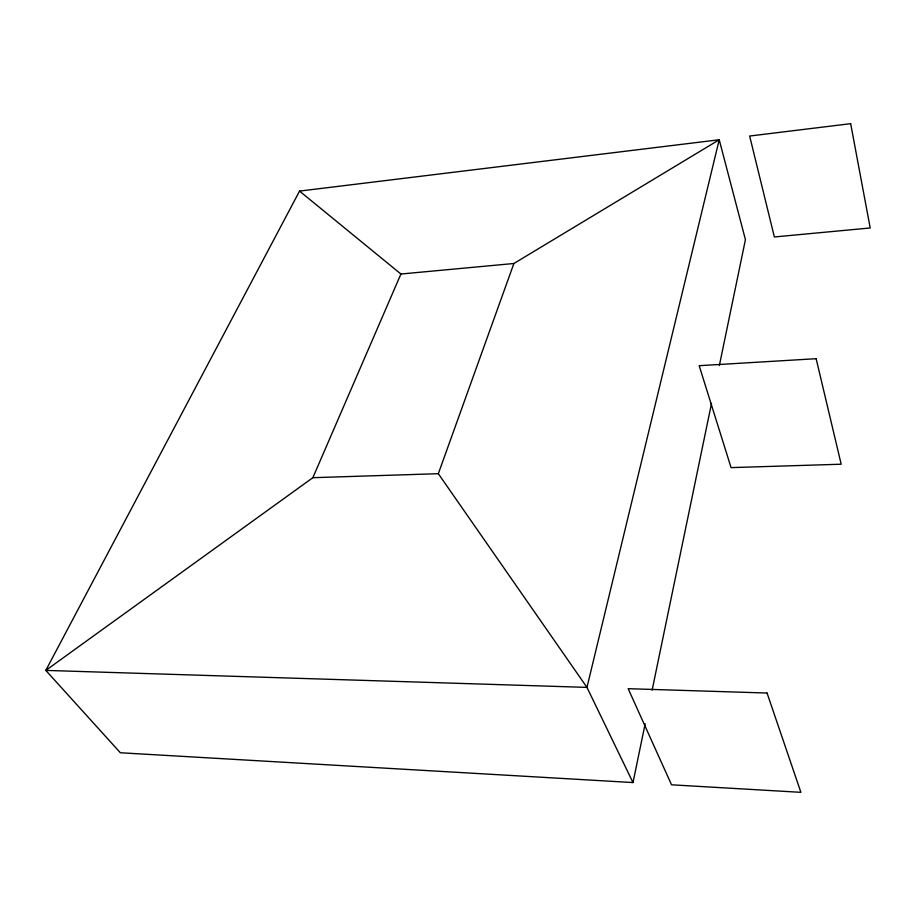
<?xml version="1.0" encoding="UTF-8"?>
<svg xmlns="http://www.w3.org/2000/svg" width="916" height="916" viewBox="0 0 916 916"><rect width="100%" height="100%" fill="white"/><g stroke="black" fill="none" stroke-linecap="round" stroke-linejoin="round"><path stroke-width="1.37" d="M719.346 365.599L745.429 239.671L719.22 139.759L299.543 191.089L45.8 670.398L120.362 752.757L632.99 782.562L645.162 723.8M652.112 690.217L711.526 403.384M513.887 263.499L400.922 274.021L312.86 477.694L45.8 670.398L586.961 687.389L438.329 473.698L513.887 263.499L719.22 139.759L586.961 687.389L632.99 782.562M312.86 477.694L438.329 473.698M299.543 191.089L400.922 274.021M850.666 123.671L749.654 136.037L774.363 236.958L870.2 227.97L850.666 123.671M816.145 358.694L699.171 365.69L731.071 467.618L841.186 464.217L816.145 358.694M767.058 693.034L628.181 688.683L671.531 784.806L800.882 792.329L767.058 693.034"/></g></svg>
